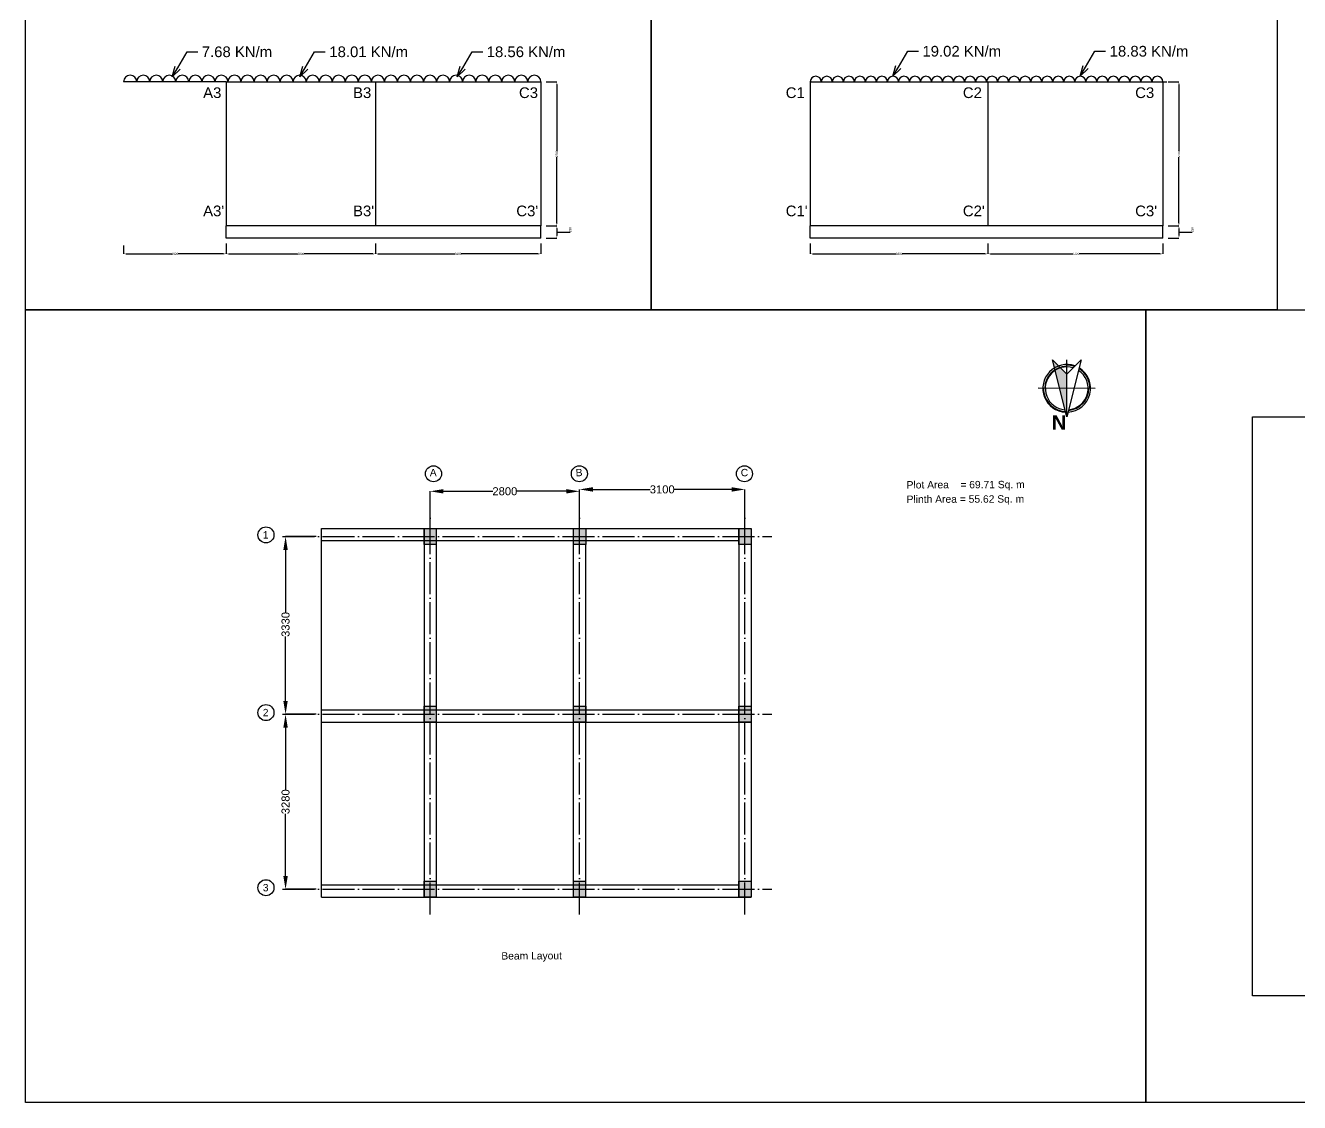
# Model space of a CAD drawing. Header units: millimetres. Extents: x 0 to 1679650, y -107560 to 692040.
# Drawn here: x 0 to 23880, y 0 to 20180 of the extents above; entities that cross this region are included whole.
import ezdxf
from ezdxf import colors
from ezdxf.entities.mleader import LeaderData, LeaderLine
from ezdxf.math import Vec2, Vec3

# ---------------------------------------------------------------- set-up
doc = ezdxf.new("R2010")
doc.units = ezdxf.units.MM
doc.linetypes.add('ACAD_ISO04W100', pattern=[30, 24, -3, 0, -3])
doc.styles.add('SANSSERIFBOLD', font='SASB____.pfb', dxfattribs={"height": 0.3})
doc.styles.get("Standard").update_dxf_attribs({"font": 'arial.ttf'})
doc.dimstyles.new('ISO-25', dxfattribs={"dimtxt": 40, "dimasz": 50, "dimexe": 1.25, "dimexo": 100, "dimtad": 0, "dimdec": 0, "dimtxsty": 'Standard', "dimcen": 2.5, "dimadec": 0, "dimazin": 0, "dimtfac": 1, "dimtdec": 0, "dimtmove": 0, "dimatfit": 3, "dimfxl": 1, "dimarcsym": 0})

# ---------------------------------------------------------------- blocks, each defined once
blk = doc.blocks.new('*D7')
at = {"color": 0, "lineweight": -2, "transparency": 16777216}
for p, q in [((5450, 10605), (4874, 10605)), ((4875, 10355), (4875, 9182)), ((4875, 7525), (4875, 8733)), ((5450, 7275), (4874, 7275))]:
    blk.add_line(p, q, dxfattribs=at)
at = {"color": 0, "transparency": 16777216}
for points in [[(4833, 10355), (4916, 10355), (4875, 10605)], [(4833, 7525), (4916, 7525), (4875, 7275)]]:
    blk.add_solid(points, dxfattribs=at)
at = {"layer": 'Defpoints', "color": 0, "transparency": 16777216}
for p in [(5550, 10605), (4875, 7275), (5550, 7275)]:
    blk.add_point(p, dxfattribs=at)
at = {"color": 0, "transparency": 16777216, "insert": (4875, 8957), "char_height": 150, "attachment_point": 5, "rotation": 90}
blk.add_mtext('3330', dxfattribs=at)
blk = doc.blocks.new('*D8')
at = {"color": 0, "lineweight": -2, "transparency": 16777216}
for p, q in [((5450, 7275), (4874, 7275)), ((4875, 7025), (4875, 5859)), ((4875, 4245), (4875, 5411)), ((5450, 3995), (4874, 3995))]:
    blk.add_line(p, q, dxfattribs=at)
at = {"color": 0, "transparency": 16777216}
for points in [[(4833, 7025), (4916, 7025), (4875, 7275)], [(4833, 4245), (4916, 4245), (4875, 3995)]]:
    blk.add_solid(points, dxfattribs=at)
at = {"layer": 'Defpoints', "color": 0, "transparency": 16777216}
for p in [(5550, 7275), (4875, 3995), (5550, 3995)]:
    blk.add_point(p, dxfattribs=at)
at = {"color": 0, "transparency": 16777216, "insert": (4875, 5635), "char_height": 150, "attachment_point": 5, "rotation": 90}
blk.add_mtext('3280', dxfattribs=at)
blk = doc.blocks.new('*D9')
at = {"color": 0, "lineweight": -2, "transparency": 16777216}
for p, q in [((7585, 10705), (7585, 11453)), ((7835, 11452), (8759, 11452)), ((10135, 11452), (9211, 11452)), ((10385, 10705), (10385, 11453))]:
    blk.add_line(p, q, dxfattribs=at)
at = {"color": 0, "transparency": 16777216}
for points in [[(7835, 11494), (7835, 11410), (7585, 11452)], [(10135, 11494), (10135, 11410), (10385, 11452)]]:
    blk.add_solid(points, dxfattribs=at)
at = {"layer": 'Defpoints', "color": 0, "transparency": 16777216}
for p in [(10385, 11452), (7585, 10605), (10385, 10605)]:
    blk.add_point(p, dxfattribs=at)
at = {"color": 0, "transparency": 16777216, "insert": (8985, 11452), "char_height": 150, "attachment_point": 5}
blk.add_mtext('2800', dxfattribs=at)
blk = doc.blocks.new('*D10')
at = {"color": 0, "lineweight": -2, "transparency": 16777216}
for p, q in [((10385, 10740), (10385, 11488)), ((10635, 11487), (11711, 11487)), ((13235, 11487), (12159, 11487)), ((13485, 10855), (13485, 11488))]:
    blk.add_line(p, q, dxfattribs=at)
at = {"color": 0, "transparency": 16777216}
for points in [[(10635, 11529), (10635, 11445), (10385, 11487)], [(13235, 11529), (13235, 11445), (13485, 11487)]]:
    blk.add_solid(points, dxfattribs=at)
at = {"layer": 'Defpoints', "color": 0, "transparency": 16777216}
for p in [(13485, 11487), (13485, 10755), (10385, 10640)]:
    blk.add_point(p, dxfattribs=at)
at = {"color": 0, "transparency": 16777216, "insert": (11935, 11487), "char_height": 150, "attachment_point": 5}
blk.add_mtext('3100', dxfattribs=at)
blk = doc.blocks.new('_Open30')
at = {"color": 0, "linetype": 'ByBlock', "lineweight": -2}
for p, q in [((-1, 0.27), (0, 0)), ((0, 0), (-1, -0.27)), ((0, 0), (-1, 0))]:
    blk.add_line(p, q, dxfattribs=at)
blk = doc.blocks.new('*D25')
at = {"color": 0, "lineweight": -2, "transparency": 16777216}
for p, q in [((18040, 16095), (18040, 15899)), ((21320, 16095), (21320, 15899)), ((18090, 15900), (19630, 15900)), ((21270, 15900), (19750, 15900))]:
    blk.add_line(p, q, dxfattribs=at)
at = {"color": 0, "transparency": 16777216}
for points in [[(18090, 15908), (18090, 15892), (18040, 15900)], [(21270, 15908), (21270, 15892), (21320, 15900)]]:
    blk.add_solid(points, dxfattribs=at)
at = {"layer": 'Defpoints', "color": 0, "transparency": 16777216}
for p in [(18040, 16195), (21320, 16195), (18040, 15900)]:
    blk.add_point(p, dxfattribs=at)
at = {"color": 0, "transparency": 16777216, "insert": (19690, 15900), "char_height": 40, "attachment_point": 5}
blk.add_mtext('3280', dxfattribs=at)
blk = doc.blocks.new('*D26')
at = {"color": 0, "lineweight": -2, "transparency": 16777216}
for p, q in [((14710, 16095), (14710, 15899)), ((18040, 16095), (18040, 15899)), ((14760, 15900), (16315, 15900)), ((17990, 15900), (16435, 15900))]:
    blk.add_line(p, q, dxfattribs=at)
at = {"color": 0, "transparency": 16777216}
for points in [[(14760, 15908), (14760, 15892), (14710, 15900)], [(17990, 15908), (17990, 15892), (18040, 15900)]]:
    blk.add_solid(points, dxfattribs=at)
at = {"layer": 'Defpoints', "color": 0, "transparency": 16777216}
for p in [(14710, 16195), (18040, 16195), (14710, 15900)]:
    blk.add_point(p, dxfattribs=at)
at = {"color": 0, "transparency": 16777216, "insert": (16375, 15900), "char_height": 40, "attachment_point": 5}
blk.add_mtext('3330', dxfattribs=at)
blk = doc.blocks.new('*D27')
at = {"color": 0, "lineweight": -2, "transparency": 16777216}
for p, q in [((6560, 16095), (6560, 15899)), ((9660, 16095), (9660, 15899)), ((6610, 15900), (8050, 15900)), ((9610, 15900), (8170, 15900))]:
    blk.add_line(p, q, dxfattribs=at)
at = {"color": 0, "transparency": 16777216}
for points in [[(6610, 15908), (6610, 15892), (6560, 15900)], [(9610, 15908), (9610, 15892), (9660, 15900)]]:
    blk.add_solid(points, dxfattribs=at)
at = {"layer": 'Defpoints', "color": 0, "transparency": 16777216}
for p in [(6560, 16195), (9660, 16195), (6560, 15900)]:
    blk.add_point(p, dxfattribs=at)
at = {"color": 0, "transparency": 16777216, "insert": (8110, 15900), "char_height": 40, "attachment_point": 5}
blk.add_mtext('3100', dxfattribs=at)
blk = doc.blocks.new('*D28')
at = {"color": 0, "lineweight": -2, "transparency": 16777216}
for p, q in [((3760, 16095), (3760, 15899)), ((6560, 16095), (6560, 15899)), ((3810, 15900), (5099, 15900)), ((6510, 15900), (5221, 15900))]:
    blk.add_line(p, q, dxfattribs=at)
at = {"color": 0, "transparency": 16777216}
for points in [[(3810, 15908), (3810, 15892), (3760, 15900)], [(6510, 15908), (6510, 15892), (6560, 15900)]]:
    blk.add_solid(points, dxfattribs=at)
at = {"layer": 'Defpoints', "color": 0, "transparency": 16777216}
for p in [(3760, 16195), (6560, 16195), (3760, 15900)]:
    blk.add_point(p, dxfattribs=at)
at = {"color": 0, "transparency": 16777216, "insert": (5160, 15900), "char_height": 40, "attachment_point": 5}
blk.add_mtext('2800', dxfattribs=at)
blk = doc.blocks.new('*D29')
at = {"color": 0, "lineweight": -2, "transparency": 16777216}
for p, q in [((1840, 16055), (1840, 15899)), ((3760, 16095), (3760, 15899)), ((1890, 15900), (2742, 15900)), ((3710, 15900), (2858, 15900))]:
    blk.add_line(p, q, dxfattribs=at)
at = {"color": 0, "transparency": 16777216}
for points in [[(1890, 15908), (1890, 15892), (1840, 15900)], [(3710, 15908), (3710, 15892), (3760, 15900)]]:
    blk.add_solid(points, dxfattribs=at)
at = {"layer": 'Defpoints', "color": 0, "transparency": 16777216}
for p in [(1840, 16155), (3760, 16195), (1840, 15900)]:
    blk.add_point(p, dxfattribs=at)
at = {"color": 0, "transparency": 16777216, "insert": (2800, 15900), "char_height": 40, "attachment_point": 5}
blk.add_mtext('1920', dxfattribs=at)
blk = doc.blocks.new('*D30')
at = {"color": 0, "lineweight": -2, "transparency": 16777216}
for p, q in [((9760, 19125), (9961, 19125)), ((9960, 19075), (9960, 17836)), ((9960, 16475), (9960, 17714)), ((9760, 16425), (9961, 16425))]:
    blk.add_line(p, q, dxfattribs=at)
at = {"color": 0, "transparency": 16777216}
for points in [[(9952, 19075), (9968, 19075), (9960, 19125)], [(9952, 16475), (9968, 16475), (9960, 16425)]]:
    blk.add_solid(points, dxfattribs=at)
at = {"layer": 'Defpoints', "color": 0, "transparency": 16777216}
for p in [(9660, 19125), (9660, 16425), (9960, 16425)]:
    blk.add_point(p, dxfattribs=at)
at = {"color": 0, "transparency": 16777216, "insert": (9960, 17775), "char_height": 40, "attachment_point": 5, "rotation": 90}
blk.add_mtext('2700', dxfattribs=at)
blk = doc.blocks.new('*D31')
at = {"color": 0, "lineweight": -2, "transparency": 16777216}
for p, q in [((9760, 16425), (9961, 16425)), ((9960, 16375), (9960, 16245)), ((9960, 16310), (10210, 16308)), ((10210, 16308), (10210, 16309)), ((9760, 16195), (9961, 16195))]:
    blk.add_line(p, q, dxfattribs=at)
at = {"color": 0, "transparency": 16777216}
for points in [[(9952, 16375), (9968, 16375), (9960, 16425)], [(9952, 16245), (9968, 16245), (9960, 16195)]]:
    blk.add_solid(points, dxfattribs=at)
at = {"layer": 'Defpoints', "color": 0, "transparency": 16777216}
for p in [(9660, 16425), (9660, 16195), (9960, 16195)]:
    blk.add_point(p, dxfattribs=at)
at = {"color": 0, "transparency": 16777216, "insert": (10210, 16354), "char_height": 40, "attachment_point": 5, "rotation": 90}
blk.add_mtext('230', dxfattribs=at)
blk = doc.blocks.new('*D32')
at = {"color": 0, "lineweight": -2, "transparency": 16777216}
for p, q in [((21420, 19125), (21621, 19125)), ((21620, 19075), (21620, 17836)), ((21620, 16475), (21620, 17714)), ((21420, 16425), (21621, 16425))]:
    blk.add_line(p, q, dxfattribs=at)
at = {"color": 0, "transparency": 16777216}
for points in [[(21612, 19075), (21628, 19075), (21620, 19125)], [(21612, 16475), (21628, 16475), (21620, 16425)]]:
    blk.add_solid(points, dxfattribs=at)
at = {"layer": 'Defpoints', "color": 0, "transparency": 16777216}
for p in [(21320, 19125), (21320, 16425), (21620, 16425)]:
    blk.add_point(p, dxfattribs=at)
at = {"color": 0, "transparency": 16777216, "insert": (21620, 17775), "char_height": 40, "attachment_point": 5, "rotation": 90}
blk.add_mtext('2700', dxfattribs=at)
blk = doc.blocks.new('*D33')
at = {"color": 0, "lineweight": -2, "transparency": 16777216}
for p, q in [((21420, 16425), (21621, 16425)), ((21620, 16375), (21620, 16245)), ((21620, 16310), (21870, 16308)), ((21870, 16308), (21870, 16309)), ((21420, 16195), (21621, 16195))]:
    blk.add_line(p, q, dxfattribs=at)
at = {"color": 0, "transparency": 16777216}
for points in [[(21612, 16375), (21628, 16375), (21620, 16425)], [(21612, 16245), (21628, 16245), (21620, 16195)]]:
    blk.add_solid(points, dxfattribs=at)
at = {"layer": 'Defpoints', "color": 0, "transparency": 16777216}
for p in [(21320, 16425), (21320, 16195), (21620, 16195)]:
    blk.add_point(p, dxfattribs=at)
at = {"color": 0, "transparency": 16777216, "insert": (21870, 16354), "char_height": 40, "attachment_point": 5, "rotation": 90}
blk.add_mtext('230', dxfattribs=at)

msp = doc.modelspace()

# ---------------------------------------------------------------- hatches: boundary and pattern name
h = msp.add_hatch(color=0)
h.dxf.hatch_style = 1
h.paths.add_polyline_path([(7585, 10755), (7470, 10755), (7470, 10640), (7585, 10640)])
h.paths.add_polyline_path([(7700, 10755), (7585, 10755), (7585, 10640), (7700, 10640)])
h.paths.add_polyline_path([(7700, 10640), (7585, 10640), (7585, 10455), (7700, 10455)])
h.paths.add_polyline_path([(7585, 10640), (7470, 10640), (7470, 10455), (7585, 10455)])
h.paths.add_polyline_path([(10500, 10755), (10385.2, 10755), (10385.2, 10640), (10500, 10640)])
h.paths.add_polyline_path([(10385.2, 10755), (10270, 10755), (10270, 10640), (10385.2, 10640)])
h.paths.add_polyline_path([(10385.2, 10640), (10270, 10640), (10270, 10455), (10385.2, 10455)])
h.paths.add_polyline_path([(10500, 10640), (10385.2, 10640), (10385.2, 10455), (10500, 10455)])
h.paths.add_polyline_path([(13600, 10640), (13485, 10640), (13485, 10455), (13600, 10455)])
h.paths.add_polyline_path([(13600, 10755), (13485, 10755), (13485, 10640), (13600, 10640)])
h.paths.add_polyline_path([(13485, 10755), (13370, 10755), (13370, 10640), (13485, 10640)])
h.paths.add_polyline_path([(13485, 10640), (13370, 10640), (13370, 10455), (13485, 10455)])
h.paths.add_polyline_path([(7585, 7425), (7470, 7425), (7470, 7240), (7585, 7240)])
h.paths.add_polyline_path([(7585, 7240), (7470, 7240), (7470, 7125), (7585, 7125)])
h.paths.add_polyline_path([(7700, 7240), (7585, 7240), (7585, 7125), (7700, 7125)])
h.paths.add_polyline_path([(7700, 7425), (7585, 7425), (7585, 7240), (7700, 7240)])
h.paths.add_polyline_path([(10385.2, 7425), (10270, 7425), (10270, 7240), (10385.2, 7240)])
h.paths.add_polyline_path([(10385.2, 7240), (10270, 7240), (10270, 7125), (10385.2, 7125)])
h.paths.add_polyline_path([(10500, 7240), (10385.2, 7240), (10385.2, 7125), (10500, 7125)])
h.paths.add_polyline_path([(10500, 7425), (10385.2, 7425), (10385.2, 7240), (10500, 7240)])
h.paths.add_polyline_path([(13600, 7240), (13485, 7240), (13485, 7125), (13600, 7125)])
h.paths.add_polyline_path([(13485, 7240), (13370, 7240), (13370, 7125), (13485, 7125)])
h.paths.add_polyline_path([(13485, 7425), (13370, 7425), (13370, 7240), (13485, 7240)])
h.paths.add_polyline_path([(13600, 7425), (13485, 7425), (13485, 7240), (13600, 7240)])
h.paths.add_polyline_path([(13600, 3960), (13485, 3960), (13485, 3845), (13600, 3845)])
h.paths.add_polyline_path([(13600, 4145), (13485, 4145), (13485, 3960), (13600, 3960)])
h.paths.add_polyline_path([(13485, 3960), (13370, 3960), (13370, 3845), (13485, 3845)])
h.paths.add_polyline_path([(13485, 4145), (13370, 4145), (13370, 3960), (13485, 3960)])
h.paths.add_polyline_path([(10499.5, 3960), (10385.2, 3960), (10385.2, 3845), (10499.5, 3845)])
h.paths.add_polyline_path([(10385.2, 3960), (10269.5, 3960), (10269.5, 3845), (10385.2, 3845)])
h.paths.add_polyline_path([(10385.2, 4145), (10269.5, 4145), (10269.5, 3960), (10385.2, 3960)])
h.paths.add_polyline_path([(10499.5, 4145), (10385.2, 4145), (10385.2, 3960), (10499.5, 3960)])
h.paths.add_polyline_path([(7585, 3960), (7470, 3960), (7470, 3845), (7585, 3845)])
h.paths.add_polyline_path([(7585, 4145), (7470, 4145), (7470, 3960), (7585, 3960)])
h.paths.add_polyline_path([(7700, 4145), (7585, 4145), (7585, 3960), (7700, 3960)])
h.paths.add_polyline_path([(7700, 3960), (7585, 3960), (7585, 3845), (7700, 3845)])

# ---------------------------------------------------------------- linework, layer by layer
for p, q in [((3760, 19125), (1840, 19125)), ((3760, 19125), (9660, 19125)), ((3760, 19125), (3760, 16425)), ((6560, 19125), (6560, 16425)), ((9660, 19125), (9660, 16425)), ((14710, 19125), (21390, 19125)), ((14710, 19125), (14710, 16425)), ((18040, 19125), (18040, 16425)), ((21320, 19125), (21320, 16425)), ((9660, 16425), (3760, 16425)), ((3760, 16195), (3760, 16425)), ((9660, 16195), (9660, 16425)), ((21320, 16425), (14710, 16425)), ((14710, 16195), (14710, 16425)), ((21320, 16195), (21320, 16425)), ((9660, 16195), (3760, 16195)), ((21320, 16195), (14710, 16195)), ((19516.1, 12844.9), (19249.1, 13917.2)), ((19249.1, 13917.2), (19516.8, 13648.9)), ((19516.1, 12844.9), (19517.1, 13916.9)), ((19785.1, 13916.7), (19516.1, 12844.9)), ((19516.8, 13648.9), (19785.1, 13916.7)), ((20052.6, 13380.5), (18980.6, 13381.4)), ((5550, 3845), (5550, 10755)), ((5550, 10755), (13600, 10755)), ((7470, 10755), (7470, 3845)), ((7700, 10755), (7700, 3845)), ((13370, 10755), (13370, 3845)), ((13600, 10755), (13600, 3845)), ((13370, 10525), (5550, 10525)), ((10270, 4145), (10270, 10455)), ((10500, 4145), (10500, 10455)), ((13370, 4075), (5550, 4075)), ((13370, 4075), (13370, 3845)), ((5550, 3845), (13600, 3845))]:
    msp.add_line(p, q)
at = {"linetype": 'ACAD_ISO04W100', "ltscale": 25}
for p, q in [((7585, 3522), (7585, 11135.4)), ((10385.2, 3522.3), (10385.2, 11135.6)), ((13485, 3522), (13485, 11135.4)), ((4815.2, 10605), (13990.9, 10605)), ((4815.2, 7275), (13990.9, 7275)), ((4815.2, 3995), (13990.9, 3995))]:
    msp.add_line(p, q, dxfattribs=at)
at = {"color": 0, "ltscale": 25}
for p, q in [((5550, 7355), (13600, 7355)), ((5550, 7125), (13600, 7125))]:
    msp.add_line(p, q, dxfattribs=at)
for points in [[(0, 14850), (0, 29700), (11730, 29700), (11730, 14850), (0, 14850)], [(11730, 14850), (11730, 29700), (23460, 29700), (23460, 14850), (11730, 14850)], [(0, 0), (0, 14850), (21000, 14850), (21000, 0), (0, 0)], [(21000, 0), (21000, 14850), (42000, 14850), (42000, 0), (21000, 0)], [(23000, 2000), (23000, 12850), (40000, 12850), (40000, 2000)], [(7700, 10755), (7700, 10455), (7470, 10455), (7470, 10755)], [(10500, 10755), (10500, 10455), (10270, 10455), (10270, 10755)], [(13600, 10755), (13600, 10455), (13370, 10455), (13370, 10755)], [(7700, 7425), (7700, 7125), (7470, 7125), (7470, 7425)], [(10500, 7425), (10500, 7125), (10270, 7125), (10270, 7425)], [(13600, 7425), (13600, 7125), (13370, 7125), (13370, 7425)], [(7700, 4145), (7700, 3845), (7470, 3845), (7470, 4145)], [(10499.5, 4145), (10499.5, 3845), (10269.5, 3845), (10269.5, 4145)], [(13600, 4145), (13600, 3845), (13370, 3845), (13370, 4145)]]:
    msp.add_lwpolyline(points, close=True)
for centre in [(7647.8, 11780.7), (10381.7, 11780.7), (13476.2, 11780.7), (4508, 10635), (4508, 7305), (4508, 4025)]:
    msp.add_circle(centre, 150)
for centre, radius, start, end in [((1962.2, 19125), 122.2, 0, 180), ((2206.6, 19125), 122.2, 0, 180), ((2450.9, 19125), 122.2, 0, 180), ((2695.3, 19125), 122.2, 0, 180), ((2939.7, 19125), 122.2, 0, 180), ((3184.1, 19125), 122.2, 0, 180), ((3428.4, 19125), 122.2, 0, 180), ((3672.8, 19125), 122.2, 0, 180), ((3917.2, 19125), 122.2, 0, 180), ((4161.6, 19125), 122.2, 0, 180), ((4405.9, 19125), 122.2, 0, 180), ((4650.3, 19125), 122.2, 0, 180), ((4894.7, 19125), 122.2, 0, 180), ((5139.1, 19125), 122.2, 0, 180), ((5383.4, 19125), 122.2, 0, 180), ((5627.8, 19125), 122.2, 0, 180), ((5872.2, 19125), 122.2, 0, 180), ((6116.6, 19125), 122.2, 0, 180), ((6360.9, 19125), 122.2, 0, 180), ((6605.3, 19125), 122.2, 0, 180), ((6849.7, 19125), 122.2, 0, 180), ((7094.1, 19125), 122.2, 0, 180), ((7338.4, 19125), 122.2, 0, 180), ((7582.8, 19125), 122.2, 0, 180), ((7827.2, 19125), 122.2, 0, 180), ((8071.6, 19125), 122.2, 0, 180), ((8315.9, 19125), 122.2, 0, 180), ((8560.3, 19125), 122.2, 0, 180), ((8804.7, 19125), 122.2, 0, 180), ((9049.1, 19125), 122.2, 0, 180), ((9293.4, 19125), 122.2, 0, 180), ((9537.8, 19125), 122.2, 0, 180), ((14813.3, 19125), 103.3, 0, 180), ((15019.8, 19125), 103.3, 0, 180), ((15226.4, 19125), 103.3, 0, 180), ((15433, 19125), 103.3, 0, 180), ((15639.5, 19125), 103.3, 0, 180), ((15846.1, 19125), 103.3, 0, 180), ((16052.7, 19125), 103.3, 0, 180), ((16259.2, 19125), 103.3, 0, 180), ((16465.8, 19125), 103.3, 0, 180), ((16672.3, 19125), 103.3, 0, 180), ((16878.9, 19125), 103.3, 0, 180), ((17085.5, 19125), 103.3, 0, 180), ((17292, 19125), 103.3, 0, 180), ((17498.6, 19125), 103.3, 0, 180), ((17705.2, 19125), 103.3, 0, 180), ((17911.7, 19125), 103.3, 0, 180), ((18118.3, 19125), 103.3, 0, 180), ((18324.8, 19125), 103.3, 0, 180), ((18531.4, 19125), 103.3, 0, 180), ((18738, 19125), 103.3, 0, 180), ((18944.5, 19125), 103.3, 0, 180), ((19151.1, 19125), 103.3, 0, 180), ((19357.7, 19125), 103.3, 0, 180), ((19564.2, 19125), 103.3, 0, 180), ((19770.8, 19125), 103.3, 0, 180), ((19977.3, 19125), 103.3, 0, 180), ((20183.9, 19125), 103.3, 0, 180), ((20390.5, 19125), 103.3, 0, 180), ((20597, 19125), 103.3, 0, 180), ((20803.6, 19125), 103.3, 0, 180), ((21010.2, 19125), 103.3, 0, 180), ((21216.7, 19125), 103.3, 0, 180), ((19516.6, 13380.9), 446.7, 70.0518, 267.06355), ((19516.6, 13380.9), 413.2, 89.9477, 179.9477), ((19516.6, 13380.9), 402, 73.07321, 265.11644), ((19516.6, 13380.9), 435.5, 70.74208, 89.9477), ((19516.6, 13380.9), 446.7, 272.83186, 58.99107), ((19516.6, 13380.9), 402, 274.77897, 57.04395), ((19516.6, 13380.9), 435.5, 359.9477, 58.54361), ((19516.6, 13380.9), 435.5, 179.9477, 269.9477), ((19516.6, 13380.9), 413.2, 274.25059, 359.9477)]:
    msp.add_arc(centre, radius, start, end)
msp.add_point((10385, 7275))
msp.add_solid([(19516.1, 12844.9), (19249.1, 13917.2), (19516.8, 13648.9)])

# ---------------------------------------------------------------- texts
for s, height, p in [('A3', 200, (3330, 18820)), ('B3', 200, (6140, 18820)), ('C3', 200, (9250, 18820)), ('C1', 200, (14250, 18820)), ('C2', 200, (17570, 18820)), ('C3', 200, (20800, 18820)), ("A3'", 200, (3330, 16605)), ("B3'", 200, (6140, 16605)), ("C3'", 200, (9200, 16605)), ("C1'", 200, (14250, 16605)), ("C2'", 200, (17570, 16605)), ("C3'", 200, (20800, 16605)), ('A', 138, (7578.6, 11733.9)), ('B', 138, (10312.5, 11733.9)), ('C', 138, (13407, 11733.9)), ('Plot Area    = 69.71 Sq. m', 138.039, (16515.7, 11504.3)), ('Plinth Area = 55.62 Sq. m', 138.039, (16515.7, 11234.6)), ('1', 138, (4448.3, 10567.1)), ('2', 138, (4448.3, 7237.1)), ('3', 138, (4448.3, 3957.1)), ('Beam Layout', 138.039, (8919.5, 2678.6))]:
    msp.add_text(s, height=height, rotation=0.17556).set_placement(p)
at = {"style": 'SANSSERIFBOLD', "width": 1}
msp.add_text('N', height=268.6, rotation=180, dxfattribs=at).set_placement((19508.1, 12877.2))

# ---------------------------------------------------------------- dimensions: what is measured, and where the dimension line sits
for base, p1, p2, picture, middle in [((9960, 16425), (9660, 19125), (9660, 16425), '*D30', (9960, 17775)), ((21620, 16425), (21320, 19125), (21320, 16425), '*D32', (21620, 17775))]:
    dim = msp.add_linear_dim(base=base, p1=p1, p2=p2, angle=90, dimstyle='ISO-25')
    dim.commit()
    dim.dimension.update_dxf_attribs({"geometry": picture, "text_midpoint": middle})
for base, p1, p2, override, picture, middle in [((9960, 16195), (9660, 16425), (9660, 16195), {"dimtmove": 1}, '*D31', (10210, 16310)), ((21620, 16195), (21320, 16425), (21320, 16195), {"dimtmove": 1}, '*D33', (21870, 16310)), ((4874.8, 7275), (5550, 10605), (5550, 7275), {"dimtxt": 150, "dimasz": 250}, '*D7', (4874.8, 8957.5))]:
    dim = msp.add_linear_dim(base=base, p1=p1, p2=p2, angle=90, dimstyle='ISO-25', override=override)
    dim.commit()
    dim.dimension.update_dxf_attribs({"geometry": picture, "text_midpoint": middle, "dimtype": 160})
for base, p1, p2, override, picture, middle in [((1840, 15900), (3760, 16195), (1840, 16155), {"dimtmove": 1}, '*D29', (2800, 15900)), ((3760, 15900), (6560, 16195), (3760, 16195), {"dimtmove": 1}, '*D28', (5160, 15900)), ((6560, 15900), (9660, 16195), (6560, 16195), {"dimtmove": 1}, '*D27', (8110, 15900)), ((14710, 15900), (18040, 16195), (14710, 16195), {"dimtmove": 1}, '*D26', (16375, 15900)), ((10385.2, 11451.9), (7585, 10605), (10385.2, 10605), {"dimtxt": 150, "dimasz": 250}, '*D9', (8985.1, 11451.9)), ((13485, 11486.9), (10385.2, 10640), (13485, 10755), {"dimtxt": 150, "dimasz": 250, "dimtmove": 1}, '*D10', (11935.1, 11486.9))]:
    dim = msp.add_linear_dim(base=base, p1=p1, p2=p2, dimstyle='ISO-25', override=override)
    dim.commit()
    dim.dimension.update_dxf_attribs({"geometry": picture, "text_midpoint": middle})
dim = msp.add_linear_dim(base=(18040, 15900), p1=(21320, 16195), p2=(18040, 16195), dimstyle='ISO-25')
dim.commit()
dim.dimension.update_dxf_attribs({"geometry": '*D25', "text_midpoint": (19690, 15900), "dimtype": 160})
dim = msp.add_linear_dim(base=(4874.8, 3995), p1=(5550, 7275), p2=(5550, 3995), angle=90, dimstyle='ISO-25', override={"dimtxt": 150, "dimasz": 250, "dimtmove": 1})
dim.commit()
dim.dimension.update_dxf_attribs({"geometry": '*D8', "text_midpoint": (4874.8, 5635)})

# ---------------------------------------------------------------- leaders
ml = msp.add_multileader_mtext('Standard')
ml.set_content('7.68 KN/m', color=256)
ml.set_leader_properties()
ml.set_arrow_properties(name='OPEN30')
ml.build(insert=Vec2(0, 0))
ml.multileader.update_dxf_attribs({"text_right_attachment_type": 2, "dogleg_length": 200, "arrow_head_size": 200})
ctx = ml.context
ctx.base_point, ctx.char_height, ctx.arrow_head_size, ctx.landing_gap_size, ctx.plane_origin = Vec3(3229.3, 19685.2), 200, 200, 75, Vec3(2752.1, 19217.4)
ctx.right_attachment = 2
notes = []
notes.append((ctx, [(0, (1, 1, 0), (3029.3, 19685.2), (1, 0), 200, [(0, [(2752.1, 19217.4)], 0, [])])]))
ctx.mtext.insert, ctx.mtext.line_spacing_factor, ctx.mtext.flow_direction = Vec3(3304.3, 19786.9), 1.2, 5
ml = msp.add_multileader_mtext('Standard')
ml.set_content('18.01 KN/m', color=256)
ml.set_leader_properties()
ml.set_arrow_properties(name='OPEN30')
ml.build(insert=Vec2(0, 0))
ml.multileader.update_dxf_attribs({"text_right_attachment_type": 2, "dogleg_length": 200, "arrow_head_size": 200})
ctx = ml.context
ctx.base_point, ctx.char_height, ctx.arrow_head_size, ctx.landing_gap_size, ctx.plane_origin = Vec3(5620, 19685), 200, 200, 75, Vec3(5142.8, 19217.2)
ctx.right_attachment = 2
notes.append((ctx, [(0, (1, 1, 0), (5420, 19685), (1, 0), 200, [(0, [(5142.8, 19217.2)], 0, [])])]))
ctx.mtext.insert, ctx.mtext.line_spacing_factor, ctx.mtext.flow_direction = Vec3(5695, 19786.7), 1.2, 5
ml = msp.add_multileader_mtext('Standard')
ml.set_content('18.56 KN/m', color=256)
ml.set_leader_properties()
ml.set_arrow_properties(name='OPEN30')
ml.build(insert=Vec2(0, 0))
ml.multileader.update_dxf_attribs({"text_right_attachment_type": 2, "dogleg_length": 200, "arrow_head_size": 200})
ctx = ml.context
ctx.base_point, ctx.char_height, ctx.arrow_head_size, ctx.landing_gap_size, ctx.plane_origin = Vec3(8570, 19685), 200, 200, 75, Vec3(8092.8, 19217.2)
ctx.right_attachment = 2
notes.append((ctx, [(0, (1, 1, 0), (8370, 19685), (1, 0), 200, [(0, [(8092.8, 19217.2)], 0, [])])]))
ctx.mtext.insert, ctx.mtext.line_spacing_factor, ctx.mtext.flow_direction = Vec3(8645, 19786.7), 1.2, 5
ml = msp.add_multileader_mtext('Standard')
ml.set_content('19.02 KN/m', color=256)
ml.set_leader_properties()
ml.set_arrow_properties(name='OPEN30')
ml.build(insert=Vec2(0, 0))
ml.multileader.update_dxf_attribs({"text_right_attachment_type": 2, "dogleg_length": 200, "arrow_head_size": 200})
ctx = ml.context
ctx.base_point, ctx.char_height, ctx.arrow_head_size, ctx.landing_gap_size, ctx.plane_origin = Vec3(16736.8, 19696.1), 200, 200, 75, Vec3(16259.6, 19228.3)
ctx.right_attachment = 2
notes.append((ctx, [(0, (1, 1, 0), (16536.8, 19696.1), (1, 0), 200, [(0, [(16259.6, 19228.3)], 0, [])])]))
ctx.mtext.insert, ctx.mtext.line_spacing_factor, ctx.mtext.flow_direction = Vec3(16811.8, 19797.8), 1.2, 5
ml = msp.add_multileader_mtext('Standard')
ml.set_content('18.83 KN/m', color=256)
ml.set_leader_properties()
ml.set_arrow_properties(name='OPEN30')
ml.build(insert=Vec2(0, 0))
ml.multileader.update_dxf_attribs({"text_right_attachment_type": 2, "dogleg_length": 200, "arrow_head_size": 200})
ctx = ml.context
ctx.base_point, ctx.char_height, ctx.arrow_head_size, ctx.landing_gap_size, ctx.plane_origin = Vec3(20246.3, 19696.1), 200, 200, 75, Vec3(19769.1, 19228.3)
ctx.right_attachment = 2
notes.append((ctx, [(0, (1, 1, 0), (20046.3, 19696.1), (1, 0), 200, [(0, [(19769.1, 19228.3)], 0, [])])]))
ctx.mtext.insert, ctx.mtext.line_spacing_factor, ctx.mtext.flow_direction = Vec3(20321.3, 19797.9), 1.2, 5
for ctx, leaders in notes:
    for number, flags, end, landing, length, lines in leaders:
        leader = LeaderData()
        leader.index, (leader.has_last_leader_line, leader.has_dogleg_vector, leader.attachment_direction) = number, flags
        leader.last_leader_point, leader.dogleg_vector, leader.dogleg_length = Vec3(end), Vec3(landing), length
        for number, points, colour, breaks in lines:
            line = LeaderLine()
            line.index, line.vertices, line.color, line.breaks = number, Vec3.list(points), colors.encode_raw_color(colour), breaks
            leader.lines.append(line)
        ctx.leaders.append(leader)

doc.saveas('drawing.dxf')
